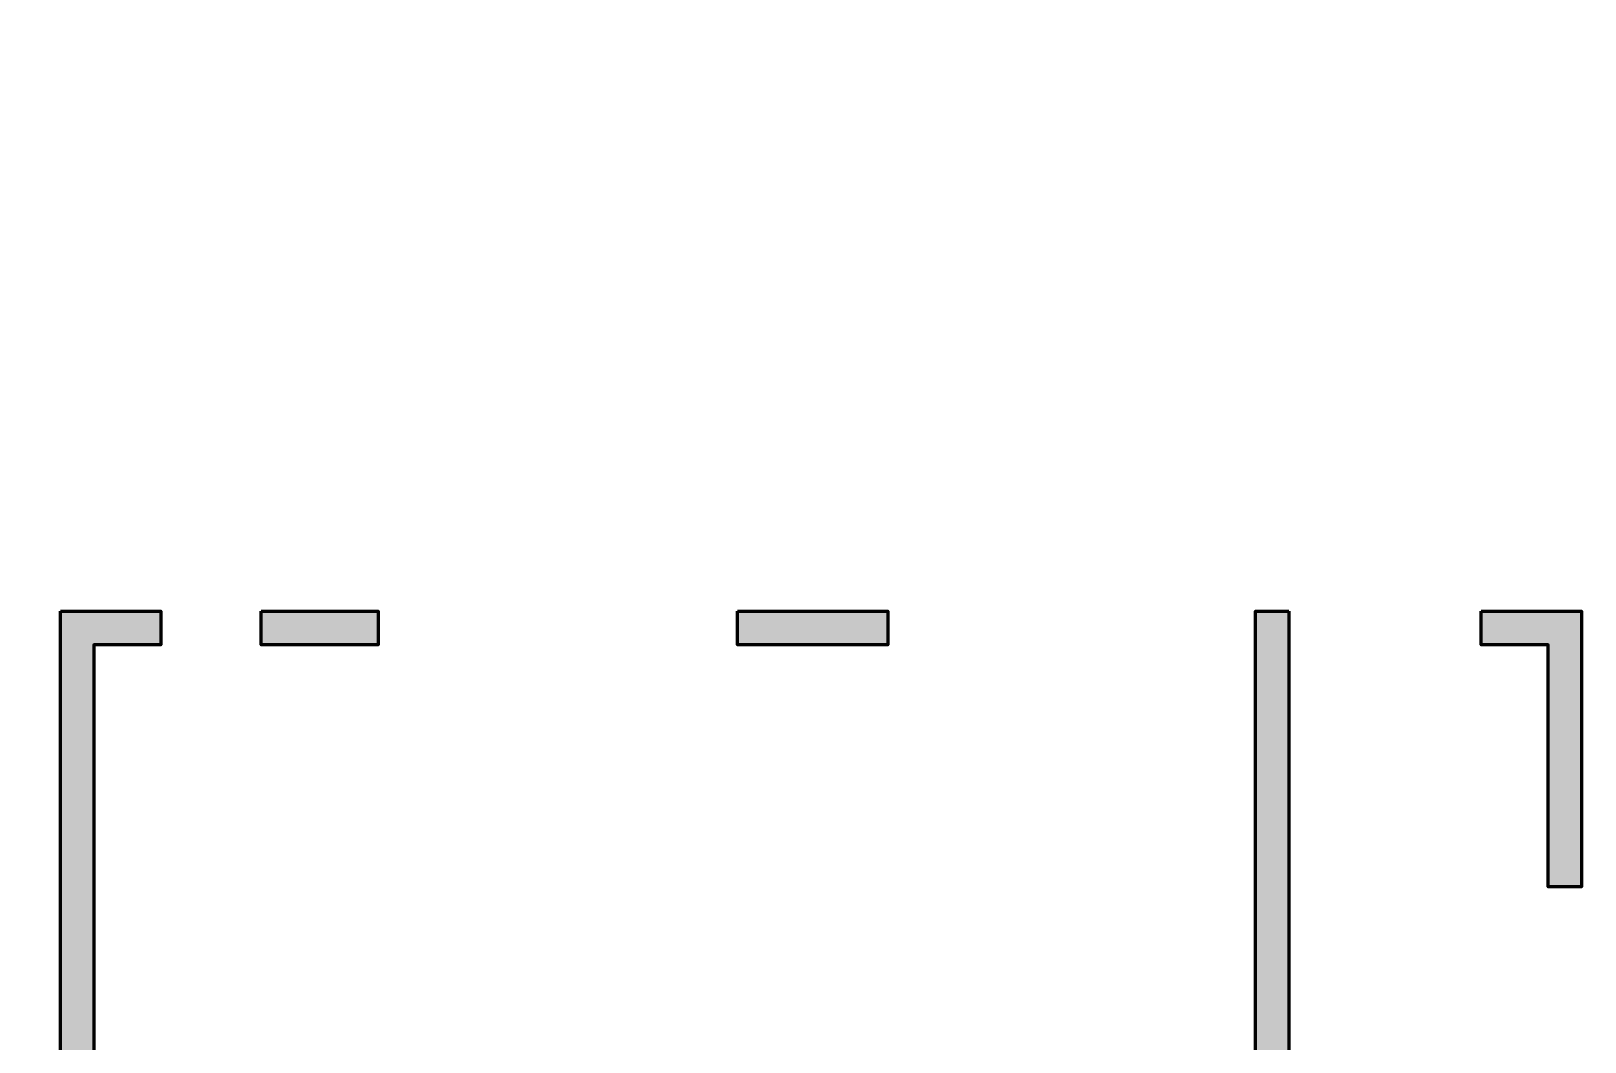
# Model space of a CAD drawing. Header units: millimetres. Extents: x -102565 to 103504, y -132507 to -120.
# Drawn here: x 47865 to 57162, y -27054 to -21004 of the extents above; entities that cross this region are included whole.
import ezdxf
from ezdxf import colors
from ezdxf.entities.mleader import LeaderData, LeaderLine
from ezdxf.math import Vec2, Vec3

# ---------------------------------------------------------------- set-up
doc = ezdxf.new("R2010")
doc.units = ezdxf.units.MM
doc.header["$LTSCALE"] = 10
for name, color, linetype in [('-B1234平 地 天 间  LESS', 7, 'Continuous'), ('-B60  给   排   水  LESS', 2, 'Continuous'), ('S10-G-WACO-D户型COSF_设计区$0$G_COL_HATCH（墙柱填充）', 252, 'Continuous')]:
    doc.layers.add(name, color=color, linetype=linetype)
doc.layers.add('S10-G-WACO-D户型COSF_设计区$0$G_COL（墙柱）', color=4, linetype='Continuous', lineweight=50)
doc.styles.add('LESS标准文字', font='simhei.ttf', dxfattribs={"height": 2})

# ---------------------------------------------------------------- blocks, each defined once
blk = doc.blocks.new('_Dot')
at = {"color": 0, "linetype": 'ByBlock', "lineweight": -2}
blk.add_line((-0.5, 0), (-1, 0), dxfattribs=at)
at = {"color": 0, "linetype": 'ByBlock', "const_width": 0.5}
blk.add_lwpolyline([(-0.25, 0, 1), (0.25, 0, 1)], format="xyb", close=True, dxfattribs=at)
blk = doc.blocks.new('S10-G-WACO-D户型COSF_设计区')
at = {"layer": 'S10-G-WACO-D户型COSF_设计区$0$G_COL_HATCH（墙柱填充）'}
h = blk.add_hatch(color=0, dxfattribs=at)
h.dxf.hatch_style = 1
h.paths.add_polyline_path([(24700, 18900.00000647045), (24100, 18900.00000647045), (24100, 17250.00000647045), (24300, 17250.00000647045), (24300, 18700.00000647045), (24700, 18700.00000647045)])
h = blk.add_hatch(color=0, dxfattribs=at)
h.dxf.hatch_style = 1
h.paths.add_polyline_path([(25850, 18900.00000647045), (25850, 15800.00000647045), (27500, 15800.00000647045), (27500, 16000.00000647045), (26050, 16000.00000647045), (26050, 18900.00000647045)])
h = blk.add_hatch(color=0, dxfattribs=at)
h.dxf.hatch_style = 1
h.paths.add_polyline_path([(29149.99999223693, 18899.9606032247), (28249.99999223693, 18899.9606032247), (28249.99999223693, 18699.9606032247), (29149.99999223693, 18699.9606032247)])
h = blk.add_hatch(color=0, dxfattribs=at)
h.dxf.hatch_style = 1
h.paths.add_polyline_path([(31999.99999223693, 18899.9606032247), (31299.99999223693, 18899.9606032247), (31299.99999223693, 18699.9606032247), (31999.99999223693, 18699.9606032247)])
h = blk.add_hatch(color=0, dxfattribs=at)
h.dxf.hatch_style = 1
h.paths.add_polyline_path([(33200, 18900.00000647045), (32599.99999223693, 18899.9606032247), (32599.99999223693, 18699.9606032247), (33000, 18700.00000647045), (33000, 15800.00000647045), (33200, 15800.00000647045)])
h = blk.add_hatch(color=0, dxfattribs=at)
h.dxf.hatch_style = 1
h.paths.add_polyline_path([(24100, 13650.00000647045), (24100, 11700.00000647045), (24300, 11700.00000647045), (24300, 13650.00000647045)])
h = blk.add_hatch(color=0, dxfattribs=at)
h.dxf.hatch_style = 1
h.paths.add_polyline_path([(27800, 11700.00000647045), (27800, 11900.00000647045), (27500, 11900.00000647045), (27500, 13050.00000647045), (27300, 13050.00000647045), (27300, 11700.00000647045)])
h = blk.add_hatch(color=0, dxfattribs=at)
h.dxf.hatch_style = 1
h.paths.add_polyline_path([(30750, 11900.00000647045), (29900, 11900.00000647045), (29900, 11700.00000647045), (30550, 11700.00000647045), (30550.31789080402, 10100.00088747682), (30750.31789080402, 10100.00088747682)])
at = {"layer": 'S10-G-WACO-D户型COSF_设计区$0$G_COL（墙柱）'}
blk.add_line((25850, 18700.00000647045), (25850, 18700.00000647045), dxfattribs=at)
at = {"layer": 'S10-G-WACO-D户型COSF_设计区$0$G_COL（墙柱）', "color": 0}
for points in [[(24700, 18900.00000647045), (24100, 18900.00000647045), (24100, 17250.00000647045), (24300, 17250.00000647045), (24300, 18700.00000647045), (24700, 18700.00000647045)], [(29149.99999223693, 18899.9606032247), (28249.99999223693, 18899.9606032247), (28249.99999223693, 18699.9606032247), (29149.99999223693, 18699.9606032247)], [(31999.99999223693, 18899.9606032247), (31299.99999223693, 18899.9606032247), (31299.99999223693, 18699.9606032247), (31999.99999223693, 18699.9606032247)], [(33200, 18900.00000647045), (32599.99999223693, 18899.9606032247), (32599.99999223693, 18699.9606032247), (33000, 18700.00000647045), (33000, 18700.00000647045), (33000, 15800.00000647045), (33200, 15800.00000647045)], [(24100, 13650.00000647045), (24100, 11700.00000647045), (24300, 11700.00000647045), (24300, 13650.00000647045)], [(27800, 11700.00000647045), (27800, 11900.00000647045), (27500, 11900.00000647045), (27500, 13050.00000647045), (27300, 13050.00000647045), (27300, 11700.00000647045)], [(30750, 11900.00000647045), (29900, 11900.00000647045), (29900, 11700.00000647045), (30550, 11700.00000647045), (30550, 11700.00000647045), (30550.31789080402, 10100.00088747682), (30750.31789080402, 10100.00088747682)]]:
    blk.add_lwpolyline(points, close=True, dxfattribs=at)
at = {"layer": 'S10-G-WACO-D户型COSF_设计区$0$G_COL（墙柱）'}
blk.add_lwpolyline([(25850, 18900.00000647045), (25850, 15800.00000647045), (27500, 15800.00000647045), (27500, 16000.00000647045), (26050, 16000.00000647045), (26050, 18900.00000647045)], close=True, dxfattribs=at)

msp = doc.modelspace()

# ---------------------------------------------------------------- block references
at = {"layer": '-B1234平 地 天 间  LESS', "xscale": -1}
msp.add_blockref('S10-G-WACO-D户型COSF_设计区', (81241.4623392809, -43376.60368269994), dxfattribs=at)

# ---------------------------------------------------------------- leaders
at = {"layer": '-B60  给   排   水  LESS'}
ml = msp.add_multileader_mtext('Standard', dxfattribs=at)
ml.set_content('沐浴冷热水给水接口H=1100', color=3, style='LESS标准文字')
ml.set_leader_properties(color=1)
ml.set_arrow_properties(name='DOT')
ml.build(insert=Vec2(0, 0))
ml.multileader.update_dxf_attribs({"dogleg_length": 5, "arrow_head_size": 50, "scale": 50})
ctx = ml.context
ctx.base_point, ctx.scale, ctx.char_height, ctx.arrow_head_size, ctx.landing_gap_size, ctx.plane_origin = Vec3(33699.07050185755, -21076.52357743491), 50, 100, 50, 100, Vec3(31927.66044440055, -23940.67007943141)
notes = []
notes.append((ctx, [(1, (1, 1, 0), (33388.14518754689, -21076.52357743491), (1, 0), 310.925314310658, [(1, [(32945.78156778983, -22916.93779476227), (32943.49355187707, -22766.93779476227)], 0, [])])]))
ctx.mtext.insert, ctx.mtext.width, ctx.mtext.flow_direction = Vec3(33799.07050185755, -21018.93930777199), 988.0930212347996, 5
ml = msp.add_multileader_mtext('Standard', dxfattribs=at)
ml.set_content('洗手台冷热水给水接口H=550', color=3, style='LESS标准文字')
ml.set_leader_properties(color=1)
ml.set_arrow_properties(name='DOT')
ml.build(insert=Vec2(0, 0))
ml.multileader.update_dxf_attribs({"dogleg_length": 5, "arrow_head_size": 50, "scale": 50})
ctx = ml.context
ctx.base_point, ctx.scale, ctx.char_height, ctx.arrow_head_size, ctx.landing_gap_size, ctx.plane_origin = Vec3(33706.8405033801, -25839.28503620893), 50, 100, 50, 100, Vec3(32157.06036452571, -25807.90190755471)
notes.append((ctx, [(1, (1, 1, 0), (33456.8405033801, -25839.28503620893), (1, 0), 249.9999999999982, [(1, [(33267.25088112203, -24804.25193225243), (33294.96286520177, -24635.65074177624)], 0, [])])]))
ctx.mtext.insert, ctx.mtext.width, ctx.mtext.flow_direction = Vec3(33806.8405033801, -25781.70076654601), 988.0930212347996, 5
for ctx, leaders in notes:
    for number, flags, end, landing, length, lines in leaders:
        leader = LeaderData()
        leader.index, (leader.has_last_leader_line, leader.has_dogleg_vector, leader.attachment_direction) = number, flags
        leader.last_leader_point, leader.dogleg_vector, leader.dogleg_length = Vec3(end), Vec3(landing), length
        for number, points, colour, breaks in lines:
            line = LeaderLine()
            line.index, line.vertices, line.color, line.breaks = number, Vec3.list(points), colors.encode_raw_color(colour), breaks
            leader.lines.append(line)
        ctx.leaders.append(leader)

doc.saveas('drawing.dxf')
